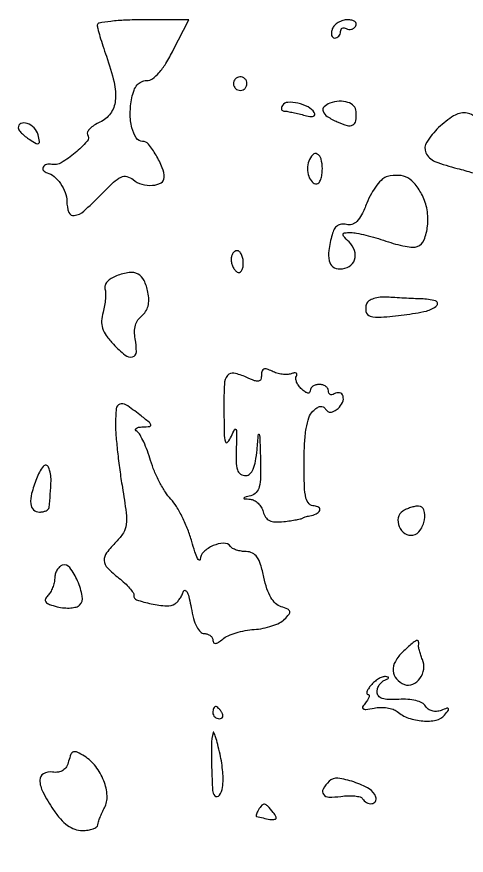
# Model space of a CAD drawing. Extents: x 0 to 5034, y 0 to 2560.
# Drawn here: x 3548.8 to 3622.7, y 2422.5 to 2560.5 of the extents above; entities that cross this region are included whole.
import ezdxf

# ---------------------------------------------------------------- set-up
doc = ezdxf.new("R2010")
doc.units = 0

msp = doc.modelspace()

# ---------------------------------------------------------------- linework, layer by layer
for points in [[(3383.204374, 2294.201394, 0.000077), (3356.504636, 2294.414863, 0.000156), (3315.229798, 2294.725646, 0.000021), (3228.5, 2295.347967, -0.000415), (3189.306738, 2295.660115, -0.000542)], [(3624.284058, 2543.85758, 0.182876), (3622.55902, 2544.678831, 0.163312), (3620.584259, 2544.193075, 0.049482), (3618.121279, 2542.266336, 0.05909), (3616.154907, 2539.88396, 0.255305), (3616.027337, 2538.116563, 0.193629), (3617.50854, 2536.707635, 0.035316), (3621.188945, 2535.539772, -0.023901), (3623.67988, 2534.811449, -0.107143)]]:
    msp.add_lwpolyline(points, format="xyb")
for points in [[(3562, 2559.125727, 0.065252), (3562.071679, 2558.578819, 0.006014), (3562.440625, 2557.259407, 0.007677), (3562.925548, 2555.692038, 0.005946), (3563.5, 2554, -0.027314), (3564.752156, 2549.719267, -0.08195), (3564.953717, 2546.689173, -0.130605), (3564.16818, 2544.582121, -0.132436), (3562.443612, 2543.156262, 0.033462), (3561.501985, 2542.648642, 0.054572), (3560.791582, 2542.085405, 0.075599), (3560.39642, 2541.555203, 0.266866), (3560.409504, 2541.146426, -0.329593), (3560.314561, 2540.007735, -0.038508), (3558.375066, 2538.112448, -0.039589), (3556.081246, 2536.482631, -0.187109), (3554.519677, 2536.216704, 0.116861), (3553.648433, 2536.189336, 0.203396), (3553.088802, 2535.750155, 0.308377), (3553.140748, 2535.200071, 0.162573), (3553.75, 2534.821429, -0.118472), (3554.903733, 2534.23597, -0.06496), (3555.973134, 2533.054446, -0.062918), (3556.739856, 2531.582501, -0.08887), (3557, 2530.130446, 0.088183), (3557.325294, 2528.300365, 0.36261), (3558.229251, 2527.778891, 0.139254), (3559.789403, 2528.531016, 0.018605), (3562.455297, 2531.080838, -0.011017), (3564.663174, 2533.257672, -0.077244), (3565.90536, 2534.111336, -0.17399), (3566.882107, 2534.212682, -0.114781), (3567.899017, 2533.696504, 0.107616), (3569.327491, 2532.945801, 0.083697), (3571.077937, 2532.765842, 0.106174), (3572.480922, 2533.16338, 0.2776), (3573, 2534.026271, 0.095997), (3572.681425, 2535.670275, 0.038174), (3571.658702, 2537.739049, 0.034614), (3570.415402, 2539.53841, 0.228075), (3569.456116, 2540, -0.254992), (3568.41703, 2540.56677, -0.082323), (3567.697506, 2542.232116, -0.062456), (3567.417476, 2544.578038, -0.047899), (3567.679737, 2547.148686, -0.042538), (3568.04379, 2548.403277, -0.084708), (3568.570852, 2549.289654, -0.10852), (3569.261625, 2549.813836, -0.108659), (3570.108154, 2550, 0.155039), (3571.073467, 2550.306693, 0.058769), (3572.13703, 2551.263599, 0.042906), (3573.281194, 2552.816558, 0.020051), (3574.5, 2555), (3577.033692, 2560), (3569.516846, 2560, 0.010916), (3566.634868, 2559.937071, 0.018033), (3564.208073, 2559.743182, 0.01233), (3562.293816, 2559.47255, 0.366642)], [(3600.638374, 2558.5, 0.055937), (3600.488865, 2557.925634, 0.100118), (3600.516384, 2557.440625, 0.147206), (3600.710807, 2557.122486, 0.184534), (3601.031385, 2557, 0.108533), (3601.400926, 2557.081171, 0.099707), (3601.715469, 2557.311086, 0.095452), (3601.926389, 2557.654707, 0.090291), (3602, 2558.059017, -0.098926), (3602.071817, 2558.418448, -0.176081), (3602.273452, 2558.637945, -0.169366), (3602.57557, 2558.681645, -0.090666), (3602.930902, 2558.542705, 0.108373), (3603.334197, 2558.401101, 0.099685), (3603.77286, 2558.434921, 0.095498), (3604.179369, 2558.639411, 0.090427), (3604.489919, 2558.983688, 0.184936), (3604.563019, 2559.368275, 0.18667), (3604.360117, 2559.701458, 0.112428), (3603.869396, 2559.926983, 0.051765), (3603.166006, 2560, 0.07063), (3602.376744, 2559.88795, 0.063468), (3601.618302, 2559.559375, 0.066821), (3601.003891, 2559.073578, 0.100819)], [(3584.552786, 2550.08541, 0.099038), (3584.401684, 2549.679226, 0.097945), (3584.417584, 2549.244476, 0.097945), (3584.597789, 2548.848514, 0.099038), (3584.91459, 2548.552786, 0.099038), (3585.320774, 2548.401684, 0.097945), (3585.755524, 2548.417584, 0.097945), (3586.151486, 2548.597789, 0.099038), (3586.447214, 2548.91459, 0.099038), (3586.598316, 2549.320774, 0.097945), (3586.582416, 2549.755524, 0.097945), (3586.402211, 2550.151486, 0.099038), (3586.08541, 2550.447214, 0.099038), (3585.679226, 2550.598316, 0.097945), (3585.244476, 2550.582416, 0.097945), (3584.848514, 2550.402211, 0.099038)], [(3592.441979, 2545.90612, 0.067412), (3592.287072, 2545.558264, 0.138047), (3592.284119, 2545.262162, 0.187067), (3592.429171, 2545.064982, 0.138326), (3592.690983, 2544.986345, -0.038865), (3593.147356, 2544.943058, -0.007364), (3593.969223, 2544.787565, -0.007824), (3594.925764, 2544.576315, -0.00711), (3595.906372, 2544.328822, 0.022295), (3596.916279, 2544.106313, 0.09813), (3597.523097, 2544.120489, 0.299899), (3597.741677, 2544.346323, 0.18712), (3597.671956, 2544.72177, 0.136408), (3596.664304, 2545.653143, 0.063144), (3594.974468, 2546.26772, 0.066368), (3593.315488, 2546.417694, 0.248651)], [(3600.25, 2546.271617, 0.106634), (3599.278399, 2545.676325, 0.305206), (3599.116783, 2544.940406, 0.157641), (3599.810581, 2544.098036, 0.035409), (3601.464289, 2543.198225, 0.035928), (3603.093749, 2542.592874, 0.199329), (3604.002991, 2542.692949, 0.233549), (3604.485976, 2543.385762, 0.049058), (3604.564866, 2544.904671, 0.18365), (3604.16898, 2545.817025, 0.123459), (3603.191198, 2546.419838, 0.093799), (3601.793087, 2546.588061, 0.067585)], [(3549, 2542.240547, 0.15919), (3549.120529, 2541.871572, 0.035269), (3549.555409, 2541.357324, 0.033275), (3550.166931, 2540.808086, 0.026761), (3550.890755, 2540.300297, 0.014052), (3551.976015, 2539.664213, 0.256437), (3552.362963, 2539.664217, 0.322295), (3552.512705, 2539.978074, 0.019346), (3552.274124, 2541.059751, 0.130869), (3551.625297, 2542.203436, 0.112565), (3550.458434, 2542.951874, 0.187947), (3549.456131, 2542.926378, 0.302175)], [(3596.754296, 2536.75, 0.089289), (3596.537826, 2535.520578, 0.084394), (3596.755902, 2534.266768, 0.101579), (3597.318399, 2533.334864, 0.209296), (3598.083333, 2533, 0.240212), (3598.43489, 2533.179239, 0.069203), (3598.730729, 2533.734375, 0.053056), (3598.933141, 2534.542463, 0.034869), (3599, 2535.5, 0.061555), (3598.802613, 2537.097267, 0.207133), (3598.175642, 2537.914523, 0.339929), (3597.413745, 2537.801368, 0.104278)], [(3609.709439, 2534.234304, 0.13495), (3608.911957, 2533.81278, 0.039826), (3607.974861, 2532.779592, 0.036803), (3607.06317, 2531.398574, 0.032336), (3606.318898, 2529.838985, -0.021267), (3605.457984, 2527.927297, -0.074213), (3604.680722, 2526.824203, -0.12836), (3603.870516, 2526.323553, -0.13938), (3602.94571, 2526.303946, 0.087558), (3602.13263, 2526.370037, 0.132046), (3601.470186, 2526.123609, 0.11549), (3600.961114, 2525.545669, 0.057563), (3600.599906, 2524.633825, 0.027424), (3600.055825, 2522.047344, 0.094812), (3600.118116, 2520.344286, 0.178783), (3600.751205, 2519.376815, 0.160745), (3601.893011, 2519, 0.135095), (3603.41132, 2519.417859, 0.179741), (3604.301637, 2520.523391, 0.165248), (3604.293794, 2522.020296, 0.113641), (3603.386082, 2523.471061, -0.011248), (3602.505, 2524.392701, -0.237115), (3602.404968, 2524.747538, -0.340513), (3602.639066, 2524.95433, -0.018856), (3603.678571, 2524.984944, -0.044873), (3604.636346, 2524.890827, -0.012182), (3606.126088, 2524.570186, -0.012225), (3607.805842, 2524.12188, -0.012419), (3609.452791, 2523.594147, 0.018068), (3611.053644, 2523.101053, 0.021549), (3612.595033, 2522.757061, 0.020924), (3613.900529, 2522.580222, 0.115308), (3614.599056, 2522.676385, 0.208455), (3615.72668, 2523.786182, 0.070781), (3616.287915, 2526.069549, 0.063778), (3616.213539, 2528.754455, 0.080718), (3615.442671, 2531.110862, 0.045903), (3614.277967, 2532.932, 0.103169), (3613.034196, 2533.989112, 0.114672), (3611.561327, 2534.397522, 0.065119)], [(3584, 2520.559017, 0.061875), (3584.074167, 2519.961978, 0.051278), (3584.29375, 2519.359775, 0.053305), (3584.617164, 2518.842344, 0.08825), (3585, 2518.5, 0.202618), (3585.378123, 2518.441401, 0.181468), (3585.70625, 2518.66835, 0.104212), (3585.928459, 2519.195401, 0.047867), (3586, 2519.940983, 0.0466), (3585.926392, 2520.729059, 0.066561), (3585.70625, 2521.395164, 0.086673), (3585.381985, 2521.844577, 0.195654), (3585, 2522, 0.142666), (3584.61866, 2521.888931, 0.09965), (3584.29375, 2521.576711, 0.08433), (3584.074854, 2521.109818, 0.067639)], [(3565.166252, 2517.869843, 0.051049), (3564.30509, 2517.445487, 0.069828), (3563.644304, 2516.88972, 0.088647), (3563.275251, 2516.294808, 0.179209), (3563.262332, 2515.751244, -0.078043), (3563.37866, 2515.093772, -0.024824), (3563.348452, 2514.096647, -0.0241), (3563.203601, 2512.972198, -0.02466), (3562.951918, 2511.87564, 0.055727), (3562.716912, 2510.451871, 0.091927), (3562.875835, 2509.246519, 0.077844), (3563.486148, 2508.044454, 0.030632), (3564.666352, 2506.604022, 0.034195), (3566.575476, 2504.808428, 0.238985), (3567.787247, 2504.540976, 0.33707), (3568.425963, 2505.349441, 0.051871), (3568.24017, 2507.523961, -0.050001), (3568.136432, 2508.686956, -0.066564), (3568.288419, 2509.735951, -0.074083), (3568.687991, 2510.619492, -0.08591), (3569.312379, 2511.297829, 0.085202), (3569.952707, 2511.991523, 0.079716), (3570.343251, 2512.874756, 0.069368), (3570.470696, 2513.943207, 0.044902), (3570.334364, 2515.182818, 0.059882), (3569.691708, 2517.129231, 0.164667), (3568.703573, 2518.158664, 0.157038), (3567.258923, 2518.403567, 0.053108)], [(3606.263708, 2513.244829, 0.148232), (3606.17254, 2511.982327, 0.273134), (3606.85564, 2511.2571, 0.089663), (3608.659121, 2511.070329, 0.012162), (3612.45427, 2511.451019, 0.023092), (3616.11027, 2512.080378, 0.135382), (3617.817531, 2512.981769, 0.589056), (3617.62538, 2513.738153, 0.057016), (3615.25, 2514.081242, -0.003464), (3613.990395, 2514.127189, -0.001968), (3612.466879, 2514.199341, -0.001964), (3610.932688, 2514.284096, -0.003242), (3609.637247, 2514.369199, 0.042587), (3608.481244, 2514.354124, 0.055946), (3607.449833, 2514.134354, 0.067138), (3606.66772, 2513.750953, 0.154852)], [(3589, 2501.556623, -0.084082), (3588.878524, 2500.839369, -0.278777), (3588.524859, 2500.546578, -0.128154), (3587.851386, 2500.619024, -0.016364), (3586.495774, 2501.183879, 0.054722), (3584.460718, 2501.854194, 0.291077), (3583.413547, 2501.462849, 0.150072), (3582.894096, 2500.034179, 0.014532), (3582.812993, 2496.305589, 0.003041), (3582.871711, 2491.922896, 0.05833), (3583.056386, 2490.57346, 0.616208), (3583.42969, 2490.492426, 0.063088), (3584.053055, 2491.5, -0.011732), (3584.580266, 2492.587253, -0.539045), (3584.787221, 2492.609492, -0.17704), (3584.913087, 2492.252092, -0.004432), (3584.876807, 2490.5, 0.008275), (3584.835775, 2487.348586, 0.068558), (3585.035606, 2485.934991, 0.185445), (3585.543565, 2485.258499, 0.140925), (3586.442502, 2485, 0.200595), (3587.098499, 2485.274214, 0.093588), (3587.622468, 2486.052909, 0.05727), (3588.014311, 2487.360063, 0.021754), (3588.267795, 2489.25, -0.001923), (3588.506991, 2491.796094, -0.788823), (3588.615182, 2491.811065, -0.084849), (3588.71134, 2491.344448, -0.000792), (3588.825293, 2487.823324, -0.011324), (3588.849855, 2484.798258, -0.059283), (3588.629568, 2483.151172, -0.123794), (3588.119108, 2482.211687, -0.143762), (3587.25, 2481.689326, 0.003714), (3586.225818, 2481.413536, 0.282051), (3586.114322, 2481.293977, 0.446676), (3586.1897, 2481.192627, 0.005061), (3587.133369, 2481.116001, -0.104519), (3587.795866, 2480.926083, -0.06993), (3588.4366, 2480.461756, -0.065968), (3588.959301, 2479.805126, -0.071319), (3589.276235, 2479.051678, 0.080075), (3589.677812, 2478.141673, 0.137953), (3590.29527, 2477.598784, 0.105771), (3591.231218, 2477.373421, 0.035516), (3592.642866, 2477.437658, 0.006742), (3593.755705, 2477.583101, 0.009756), (3594.734154, 2477.74397, 0.005881), (3595.546162, 2477.903698, 0.140147), (3595.75, 2478.01098, -0.093497), (3595.904388, 2478.111359, -0.021904), (3596.195833, 2478.216506, -0.021826), (3596.547405, 2478.309581, -0.01991), (3596.916667, 2478.375, 0.0759), (3597.989717, 2478.691754, 0.176767), (3598.572009, 2479.277632, 0.37531), (3598.424714, 2479.77913, 0.142716), (3597.666667, 2480, -0.205372), (3596.822256, 2480.362109, -0.133054), (3596.308923, 2481.310714, -0.050344), (3596.058359, 2483.214477, -0.007565), (3596, 2487.071429, -0.01283), (3596.083348, 2490.318997, -0.028989), (3596.351552, 2492.763519, -0.038185), (3596.791435, 2494.533623, -0.116902), (3597.436242, 2495.579099, -0.040924), (3598.105623, 2496.147039, -0.110915), (3598.675465, 2496.388547, -0.16909), (3599.146057, 2496.314982, -0.132553), (3599.52527, 2495.959112, 0.106243), (3599.904805, 2495.563981, 0.162727), (3600.358274, 2495.437888, 0.117866), (3600.907635, 2495.599473, 0.043029), (3601.578017, 2496.064749, 0.114421), (3602.318537, 2497.038407, 0.173336), (3602.401804, 2498.088763, 0.284718), (3601.833788, 2498.619933, 0.189912), (3600.930902, 2498.457295, -0.090666), (3600.57557, 2498.318355, -0.169366), (3600.273452, 2498.362055, -0.176081), (3600.071817, 2498.581552, -0.098926), (3600, 2498.940983, 0.140337), (3599.884374, 2499.344827, 0.099915), (3599.559375, 2499.688914, 0.085131), (3599.073318, 2499.920655, 0.06887), (3598.5, 2500, 0.067535), (3597.926637, 2499.922201, 0.084261), (3597.440625, 2499.694668, 0.099626), (3597.115617, 2499.356949, 0.142866), (3597, 2498.960573, -0.197745), (3596.87991, 2498.6688, -0.246629), (3596.60434, 2498.581655, -0.10755), (3596.160723, 2498.764836, -0.035064), (3595.60496, 2499.210573, -0.050251), (3595.110891, 2499.769028, -0.061605), (3594.776645, 2500.379652, -0.073367), (3594.642824, 2500.947843, -0.158965), (3594.744156, 2501.379732, 0.131086), (3594.829547, 2501.671123, 0.301665), (3594.713384, 2501.855753, 0.150255), (3594.388798, 2501.896525, 0.042205), (3593.889196, 2501.764859, -0.077438), (3593.230691, 2501.639939, -0.040361), (3592.394014, 2501.679937, -0.038911), (3591.522142, 2501.862335, -0.047793), (3590.75, 2502.170311, 0.035062), (3589.90489, 2502.53255, 0.16963), (3589.390371, 2502.531923, 0.241231), (3589.096086, 2502.222358, 0.071793)], [(3565, 2493.442629, 0.020427), (3565.07453, 2491.61912, 0.006599), (3565.330698, 2488.927785, 0.006568), (3565.69479, 2485.93918, 0.007326), (3566.125779, 2483.068407, -0.007607), (3566.75163, 2478.883687, -0.061227), (3566.772872, 2476.942165, -0.114329), (3566.292693, 2475.580519, -0.054729), (3565.125779, 2474.125779, 0.034611), (3563.524343, 2472.285835, 0.181452), (3563.149836, 2471.021663, 0.177362), (3563.695794, 2469.805852, 0.032798), (3565.551548, 2468.138113, -0.020159), (3566.521318, 2467.3099, -0.027185), (3567.323879, 2466.481072, -0.026535), (3567.894839, 2465.748255, -0.185115), (3568.001993, 2465.315532, 0.356563), (3568.474578, 2464.564549, 0.02923), (3570.875589, 2463.911262, 0.032142), (3573.415542, 2463.545677, 0.166016), (3574.771419, 2463.892382, 0.067201), (3575.163481, 2464.231815, 0.031654), (3575.574844, 2464.762137, 0.030661), (3575.941832, 2465.381159, 0.037704), (3576.20236, 2466, -0.440726), (3576.464633, 2466.116328, -0.185866), (3576.773153, 2465.810937, -0.046872), (3577.123017, 2464.787114, -0.016057), (3577.440202, 2463.25, 0.024557), (3577.838945, 2461.47093, 0.049621), (3578.35609, 2460.132655, 0.069944), (3578.949883, 2459.278655, 0.208851), (3579.587898, 2459, -0.077982), (3580.12734, 2458.915352, -0.090322), (3580.585195, 2458.670282, -0.100781), (3580.891282, 2458.305629, -0.125), (3581, 2457.877555, 0.159785), (3581.122046, 2457.505399, 0.275663), (3581.41291, 2457.382749, 0.112468), (3581.909409, 2457.571284, 0.026461), (3582.626469, 2458.10496, -0.071041), (3583.496925, 2458.639697, -0.028253), (3584.815567, 2459.124849, -0.027264), (3586.31942, 2459.495325, -0.030795), (3587.79474, 2459.68139, 0.033733), (3589.256577, 2459.87448, 0.031123), (3590.720088, 2460.265363, 0.032565), (3591.979509, 2460.780592, 0.083182), (3592.779778, 2461.351207, 0.026598), (3593.529345, 2462.185064, 0.236849), (3593.630994, 2462.652996, 0.231581), (3593.317008, 2463.020997, 0.025497), (3592.248549, 2463.421114, -0.112018), (3591.32538, 2463.962555, -0.071066), (3590.542496, 2464.939916, -0.054005), (3589.895344, 2466.367682, -0.027445), (3589.382568, 2468.273892, 0.020866), (3588.846535, 2470.376403, 0.077144), (3588.258256, 2471.608863, 0.128623), (3587.504954, 2472.26376, 0.115457), (3586.495527, 2472.5, -0.039044), (3585.685787, 2472.563328, -0.040011), (3584.902547, 2472.751747, -0.043229), (3584.254366, 2473.027676, -0.113409), (3583.874846, 2473.357012, 0.252019), (3582.782201, 2473.880536, 0.091731), (3581.055187, 2473.47637, 0.085819), (3579.496705, 2472.446237, 0.192949), (3578.910583, 2471.182612, -0.547418), (3578.734821, 2471.082912, -0.164599), (3578.47067, 2471.361507, -0.030833), (3578.039143, 2472.471207, -0.010085), (3577.538572, 2474.154433, 0.026074), (3576.889683, 2476.10581, 0.021256), (3576.000563, 2478.120189, 0.021759), (3575.020302, 2479.907381, 0.051252), (3574.103885, 2481.118868, -0.04505), (3573.194461, 2482.290685, -0.021693), (3572.238163, 2483.935754, -0.02131), (3571.38271, 2485.750158, -0.028539), (3570.77458, 2487.464435, 0.017456), (3570.246959, 2489.06332, 0.020738), (3569.635124, 2490.530367, 0.020042), (3569.025885, 2491.710188, 0.111189), (3568.548685, 2492.234687, -0.135496), (3568.311482, 2492.521896, -0.339707), (3568.370681, 2492.770277, -0.134429), (3568.770332, 2492.946174, -0.032157), (3569.5, 2493.006923, 0.024534), (3570.620306, 2493.08303, 0.452494), (3570.799685, 2493.342958, 0.160632), (3570.524599, 2493.777527, 0.006029), (3569, 2495, 0.018827), (3566.709958, 2496.656239, 0.24466), (3565.697207, 2496.766666, 0.283243), (3565.122472, 2496.006678, 0.023869)], [(3551.998127, 2484.495075, 0.026186), (3551.20899, 2482.039667, 0.087643), (3551.068047, 2480.360929, 0.179699), (3551.532511, 2479.391211, 0.194528), (3552.5, 2479, 0.047647), (3553.079964, 2479.055393, 0.063194), (3553.58324, 2479.220313, 0.078437), (3553.938647, 2479.463167, 0.178589), (3554.081242, 2479.75, 0.018293), (3554.397417, 2484.175683, 0.112575), (3553.969903, 2486.405013, 0.570612), (3553.12002, 2486.507546, 0.072747)], [(3612.21613, 2479.154738, 0.204925), (3611.478789, 2478.079577, 0.149916), (3611.626087, 2476.622359, 0.146694), (3612.570963, 2475.476743, 0.196992), (3613.875827, 2475.211124, 0.200762), (3615.086714, 2476.012169, 0.099051), (3615.805398, 2477.747518, 0.128219), (3615.709564, 2479.34642, 0.327921), (3614.819551, 2479.984687, 0.047796), (3614.221392, 2479.920364, 0.026497), (3613.510481, 2479.734573, 0.026197), (3612.804083, 2479.467885, 0.038029)], [(3556.25, 2470.253538, 0.109999), (3555.772067, 2469.964828, 0.069856), (3555.367188, 2469.452498, 0.064909), (3555.09341, 2468.804334, 0.067608), (3555, 2468.116667, -0.056391), (3554.916146, 2467.375527, -0.038824), (3554.663761, 2466.568032, -0.039117), (3554.293793, 2465.818921, -0.062197), (3553.855355, 2465.255355, 0.102766), (3553.475672, 2464.676575, 0.278571), (3553.554315, 2464.211726, 0.131712), (3554.135758, 2463.815709, 0.022529), (3555.428571, 2463.428571, 0.037913), (3556.538855, 2463.237852, 0.041957), (3557.627711, 2463.226461, 0.046191), (3558.54398, 2463.379709, 0.13261), (3559.098433, 2463.698433, 0.247441), (3559.544935, 2465.140522, 0.05632), (3558.770399, 2467.667655, 0.0588), (3557.488055, 2469.869443, 0.323153)], [(3612.222693, 2455.992843, 0.077822), (3611.00387, 2454.439927, 0.14159), (3610.640954, 2452.881524, 0.168921), (3611.181101, 2451.55691, 0.121217), (3612.504206, 2450.63676, 0.194151), (3613.851984, 2450.659841, 0.137526), (3615.047468, 2451.614759, 0.121432), (3615.6687, 2453.162082, 0.138947), (3615.453117, 2454.737265, -0.020953), (3615.16982, 2455.467144, -0.022374), (3614.955492, 2456.202509, -0.022655), (3614.82909, 2456.847374, -0.089451), (3614.841241, 2457.25, 0.151807), (3614.793956, 2457.758555, 0.429993), (3614.496674, 2457.872012, 0.068552), (3613.760645, 2457.385054, 0.007162)], [(3607, 2450.5, 0.027963), (3606.573717, 2449.92363, 0.064878), (3606.339608, 2449.440625, 0.144806), (3606.329078, 2449.132287, 0.341777), (3606.5, 2449, -0.307047), (3606.679426, 2448.878346, -0.165316), (3606.693791, 2448.599619, -0.073401), (3606.496381, 2448.160768, -0.030877), (3606.1137, 2447.637, 0.039117), (3605.625261, 2446.944849, 0.405034), (3605.698629, 2446.636152, 0.17838), (3606.16407, 2446.534642, 0.012643), (3607.497002, 2446.754676, -0.044614), (3608.553359, 2446.860361, -0.040479), (3609.647485, 2446.783243, -0.042857), (3610.618331, 2446.548804, -0.092795), (3611.286808, 2446.176934, 0.08943), (3613.168197, 2445.113818, 0.065607), (3615.519847, 2444.625037, 0.070439), (3617.709396, 2444.771394, 0.16926), (3619.082785, 2445.59975, 0.011189), (3619.71276, 2446.394351, 0.325027), (3619.71753, 2446.639484, 0.332061), (3619.487372, 2446.715891, 0.011433), (3618.540519, 2446.377175, -0.072551), (3617.784482, 2446.206871, -0.084333), (3617.051301, 2446.274186, -0.090391), (3616.421324, 2446.570854, -0.099531), (3615.961156, 2447.062851, 0.136186), (3615.38101, 2447.599548, 0.056987), (3614.376645, 2447.979838, 0.047058), (3613.070295, 2448.182698, 0.031824), (3611.562081, 2448.177242, -0.022321), (3609.890858, 2448.139448, -0.076388), (3608.823585, 2448.327603, -0.142072), (3608.226541, 2448.74421, -0.171478), (3608, 2449.385341, -0.078474), (3608.093371, 2449.97659, -0.064146), (3608.367188, 2450.556149, -0.065361), (3608.772079, 2451.036832, -0.089415), (3609.25, 2451.337719, 0.021172), (3609.741851, 2451.560836, 0.227742), (3609.871438, 2451.729631, 0.409541), (3609.787916, 2451.859793, 0.038264), (3609.372445, 2451.921053, 0.107593), (3608.851521, 2451.845273, 0.045244), (3608.210423, 2451.536184, 0.041998), (3607.559693, 2451.06806, 0.042653)], [(3581, 2446, 0.105053), (3581.081062, 2445.618444, 0.099167), (3581.311086, 2445.29375, 0.09642), (3581.654762, 2445.076123, 0.093332), (3582.059017, 2445, 0.108972), (3582.413961, 2445.078288, 0.182303), (3582.6254, 2445.29375, 0.161196), (3582.656512, 2445.6179, 0.082592), (3582.5, 2446, 0.029505), (3582.231006, 2446.382774, 0.035638), (3581.933975, 2446.70625, 0.038439), (3581.65171, 2446.934461, 0.151918), (3581.440983, 2447, 0.210953), (3581.272352, 2446.92554, 0.081139), (3581.129539, 2446.70625, 0.061769), (3581.032345, 2446.382849, 0.042167)], [(3581.035664, 2442.75, 0.05462), (3580.778148, 2440.693093, 0.011003), (3580.802478, 2437.00054, 0.005899), (3580.95691, 2433.179323, 0.185383), (3581.333604, 2432.333062, 0.46666), (3582.088434, 2432.399541, 0.122141), (3582.589876, 2433.705403, 0.052768), (3582.635757, 2436.23792, 0.033139), (3582.182313, 2439.167214, 0.007133), (3581.797859, 2440.779388, 0.015346), (3581.446132, 2442.006932, 0.022424), (3581.166986, 2442.760908, 0.724716)], [(3557.294004, 2438.016272, -0.065771), (3556.920145, 2437.099288, -0.114381), (3556.364988, 2436.498875, -0.115725), (3555.607276, 2436.208168, -0.068354), (3554.633522, 2436.208729, 0.160374), (3553.158925, 2435.938922, 0.280542), (3552.55751, 2434.900044, 0.11464), (3553.058777, 2432.941343, 0.027874), (3554.770619, 2430.05, 0.031034), (3555.953399, 2428.501666, 0.057632), (3557.117792, 2427.435755, 0.071309), (3558.30203, 2426.813562, 0.085553), (3559.541025, 2426.6, 0.036621), (3560.489767, 2426.669581, 0.052356), (3561.306643, 2426.879063, 0.06556), (3561.885819, 2427.185449, 0.215719), (3562.098612, 2427.55, -0.051819), (3562.200806, 2428.036674, -0.014973), (3562.457638, 2428.761651, -0.014887), (3562.798009, 2429.566296, -0.015362), (3563.182352, 2430.340728, 0.139998), (3563.613895, 2432.333998, 0.076287), (3563.06999, 2434.798004, 0.071514), (3561.745215, 2437.153544, 0.0896), (3559.89218, 2438.835262, 0.024989), (3558.71508, 2439.491026, 0.193271), (3558.099041, 2439.538231, 0.222382), (3557.672128, 2439.146066, 0.033607)], [(3600.106814, 2434.706814, 0.063122), (3599.114088, 2433.425908, 0.307967), (3599.169967, 2432.557463, 0.226105), (3600.090584, 2432.096393, 0.04135), (3602.044028, 2432.21977, -0.027275), (3603.247279, 2432.329802, -0.036223), (3604.345151, 2432.290527, -0.039397), (3605.209719, 2432.127007, -0.190128), (3605.603045, 2431.833269, 0.130507), (3606.283814, 2431.189239, 0.155875), (3607.147609, 2431.024129, 0.23202), (3607.724131, 2431.398861, 0.21843), (3607.800303, 2432.099092, 0.182318), (3606.708602, 2433.442427, 0.050267), (3604.188532, 2434.589802, 0.050077), (3601.547148, 2435.199153, 0.232049)], [(3588.5, 2430, 0.024465), (3588.285131, 2429.610999, 0.044078), (3588.154287, 2429.271275, 0.062476), (3588.115545, 2429.022916, 0.353185), (3588.190983, 2428.923489, 0.009465), (3590.352713, 2428.431485, 0.110428), (3591.213243, 2428.444488, 0.46087), (3591.398728, 2428.80783, 0.075397), (3590.933363, 2429.580293, 0.015231), (3589.994387, 2430.644027, 0.16301), (3589.494248, 2430.913356, 0.261772), (3589.059937, 2430.759111, 0.041002)]]:
    msp.add_lwpolyline(points, format="xyb", close=True)

doc.saveas('drawing.dxf')
